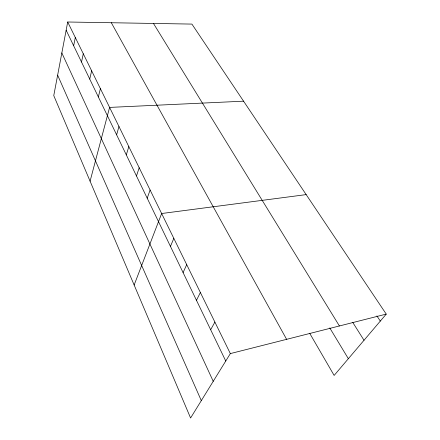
<?xml version="1.0" encoding="UTF-8"?>
<svg xmlns="http://www.w3.org/2000/svg" width="440" height="440" viewBox="0 0 440 440"><rect width="100%" height="100%" fill="white"/><g stroke="black" fill="none" stroke-linecap="round" stroke-linejoin="round"><path stroke-width="0.66" d="M67.7 22L53.763 95.618L190.586 418L230.34 353.59L386.238 314.105L191.912 24.09L67.7 22L230.34 353.59M73.656 45.76L75.317 37.532M81.51 62.035L83.287 53.785M89.733 79.085L91.641 70.807M98.351 96.949L100.397 88.66M90.079 181.187L109.593 107.41L243.568 101.184M116.617 134.805L118.965 126.522M126.302 154.875L128.821 146.608M136.483 175.984L139.189 167.745M147.208 198.209L150.112 190.02M134.145 285.016L161.639 213.521L306.168 194.607M170.456 246.4L173.822 238.354M183.084 272.575L186.714 264.638M196.465 300.311L200.382 292.507M210.661 329.736L214.896 322.097M386.238 314.105L334.142 375.436L309.689 333.284M376.91 315.925L380.309 321.084M352.732 322.372L364.018 340.269M153.466 23.441L339.405 325.963M329.769 327.916L348.354 358.705M111.32 22.732L286.616 339.334M66.148 30.195L225.753 361.02M61.837 52.96L213.23 381.315M57.635 75.168L201.306 400.631"/></g></svg>
